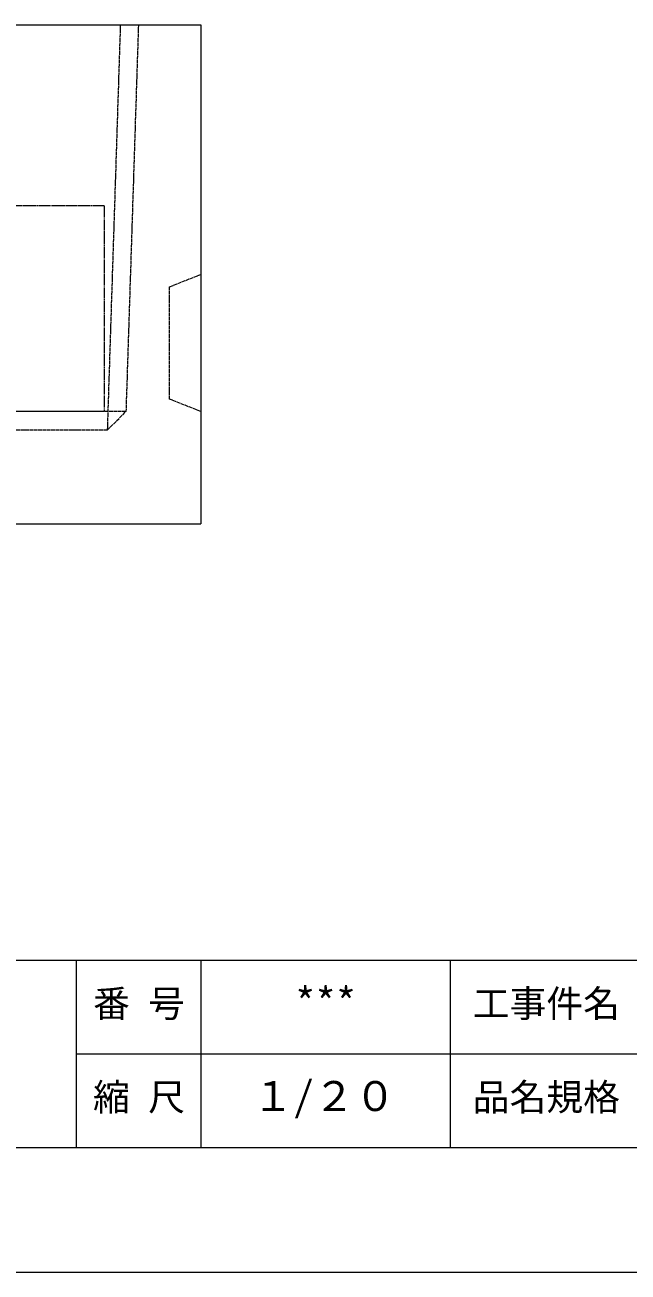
# Model space of a CAD drawing. Units: millimetres, scale not verified. Extents: x -2970 to 2970, y -2100 to 2100.
# Drawn here: x 188 to 1156, y -2100 to -100 of the extents above; entities that cross this region are included whole.
import ezdxf
from ezdxf.enums import TextEntityAlignment as Align

# ---------------------------------------------------------------- set-up
doc = ezdxf.new("R2010")
doc.units = ezdxf.units.MM
doc.header["$LTSCALE"] = 10
doc.linetypes.add('LONG_DASHED1', pattern=[7, 6, -1])
doc.linetypes.add('LONG_DOUBLE_CHAIN', pattern=[21.8, 18, -1, 0.6, -0.6, 0.6, -1])
for name, color, linetype, lineweight in [('0-0_D-TTL', 7, 'Continuous', 9), ('0-1_Defpoints', 7, 'Continuous', 9), ('0-2_D-TTL-FRAM1', 134, 'Continuous', 9), ('0-3_D-TTL-TXT', 7, 'Continuous', 9), ('0-5_D-STR-STR5', 1, 'LONG_DOUBLE_CHAIN', 9), ('0-8_D-STR', 7, 'LONG_DASHED1', 9)]:
    doc.layers.add(name, color=color, linetype=linetype, lineweight=lineweight)
doc.styles.add('ＭＳ ゴシック', font='')
doc.styles.get('ＭＳ ゴシック').set_extended_font_data('MS Gothic')

# ---------------------------------------------------------------- blocks, each defined once
blk = doc.blocks.new('A$C4DE05FD1')
at = {"layer": '0-0_D-TTL', "color": 134}
blk.add_line((2000, 2000), (57400, 2000), dxfattribs=at)
at = {"layer": '0-1_Defpoints', "color": 134}
blk.add_line((0, 0), (59400, 0), dxfattribs=at)
at = {"layer": '0-2_D-TTL-FRAM1'}
for p, q in [((19400, 5000), (57400, 5000)), ((32400, 5000), (32400, 2000)), ((34400, 5000), (34400, 2000)), ((38400, 5000), (38400, 2000)), ((32400, 3500), (57400, 3500))]:
    blk.add_line(p, q, dxfattribs=at)
at = {"layer": '0-3_D-TTL-TXT', "style": 'ＭＳ ゴシック'}
for s, p in [('番 号', (32671.9, 3959.7)), ('工事件名', (38764.2, 3959.7)), ('縮 尺', (32671.9, 2459.7)), ('品名規格', (38764.2, 2459.7))]:
    blk.add_text(s, height=433, dxfattribs=at).set_placement(p, align=Align.BOTTOM_LEFT)
blk = doc.blocks.new('A$C642814E3')
at = {"layer": '0-5_D-STR-STR5'}
for points in [[(3450, -2900), (-3450, -2900), (-3450, -6200)], [(3450, -2900), (3450, -6200), (-3450, -6200)]]:
    blk.add_lwpolyline(points, dxfattribs=at)
at = {"layer": '0-8_D-STR', "linetype": 'Continuous'}
for p, q in [((-5000, 0), (-5000, -8000)), ((-5000, 0), (5000, 0)), ((5000, 0), (5000, -8000)), ((-5000, -8000), (5000, -8000))]:
    blk.add_line(p, q, dxfattribs=at)
at = {"layer": '0-8_D-STR'}
for p, q in [((-4000, 0), (-3800, -6200)), ((-3709.7, 0), (-3500, -6500)), ((3709.7, 0), (3500, -6500)), ((4000, 0), (3800, -6200)), ((-5000, -6200), (-4500, -6000)), ((5000, -6200), (4500, -6000)), ((3800, -6200), (-3800, -6200)), ((3500, -6500), (3800, -6200)), ((-600, -6590), (-700, -6500)), ((600, -6590), (-600, -6590)), ((-307.5, -8000), (-352.5, -6590)), ((307.5, -8000), (352.5, -6590)), ((600, -6590), (700, -6500))]:
    blk.add_line(p, q, dxfattribs=at)
for points in [[(-4500, -6000), (-4500, -4200), (-5000, -4000)], [(4500, -6000), (4500, -4200), (5000, -4000)], [(3500, -6500), (-3500, -6500), (-3800, -6200)]]:
    blk.add_lwpolyline(points, dxfattribs=at)

msp = doc.modelspace()

# ---------------------------------------------------------------- block references
at = {"layer": '0-0_D-TTL', "xscale": 0.1, "yscale": 0.1}
msp.add_blockref('A$C4DE05FD1', (-2970, -2100), dxfattribs=at)
at = {"layer": '0-8_D-STR', "xscale": 0.1, "yscale": 0.1}
msp.add_blockref('A$C642814E3', (-30, -100), dxfattribs=at)

# ---------------------------------------------------------------- texts
at = {"layer": '0-3_D-TTL-TXT', "style": 'ＭＳ ゴシック'}
for s, p in [('***', (621.32, -1706.2)), ('１/２０', (553.05, -1856.2))]:
    msp.add_text(s, height=48.09, dxfattribs=at).set_placement(p, align=Align.BOTTOM_LEFT)

doc.saveas('drawing.dxf')
